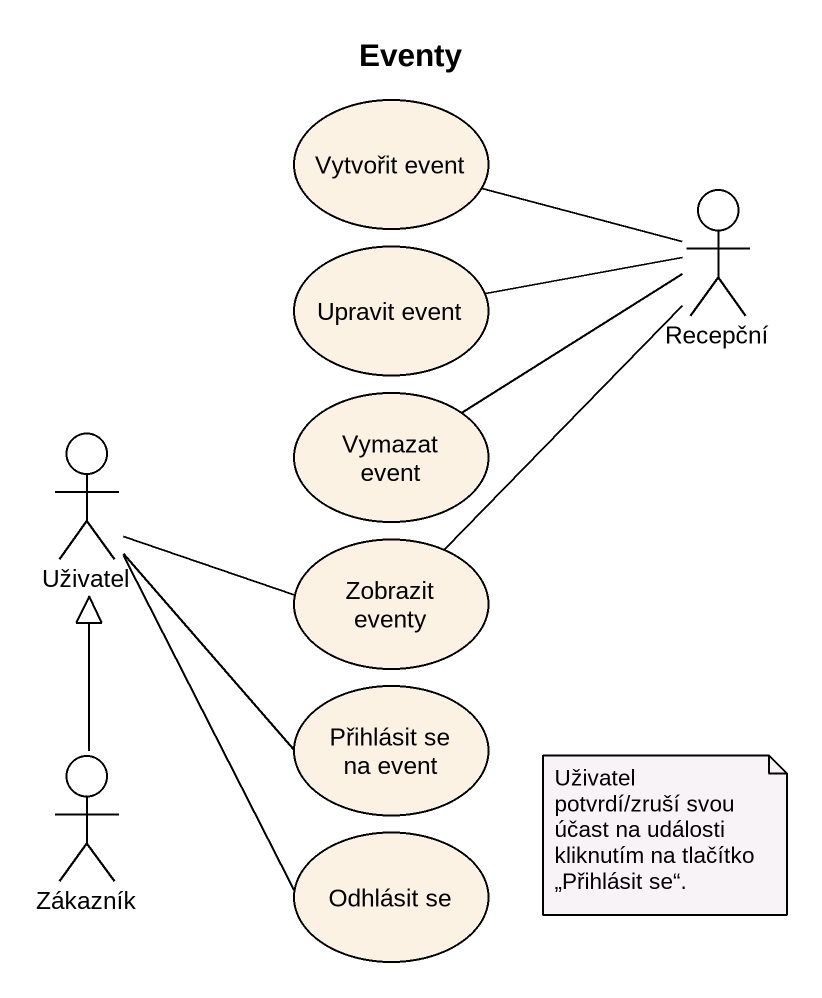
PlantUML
@startuml
title Eventy
usecase "Vytvořit event" as Vytvořit_event
usecase "Upravit event" as Upravit_event
actor Recepční
actor Uživatel
usecase "Vymazat event" as Vymazat_event
usecase "Zobrazit eventy" as Zobrazit_eventy
usecase "Přihlásit se na event" as Přihlásit_se_na_event
actor Zákazník
usecase "Odhlásit se" as Odhlásit_se
Recepční -left- Vytvořit_event
Recepční -left- Upravit_event
Recepční -left- Vymazat_event
Recepční -- Zobrazit_eventy
Uživatel -right- Zobrazit_eventy
Uživatel -- Přihlásit_se_na_event
Uživatel -- Odhlásit_se
Zákazník -up-|> Uživatel
note as N1
  Uživatel potvrdí/zruší svou účast na události kliknutím na tlačítko „Přihlásit se“.
end note
@enduml
